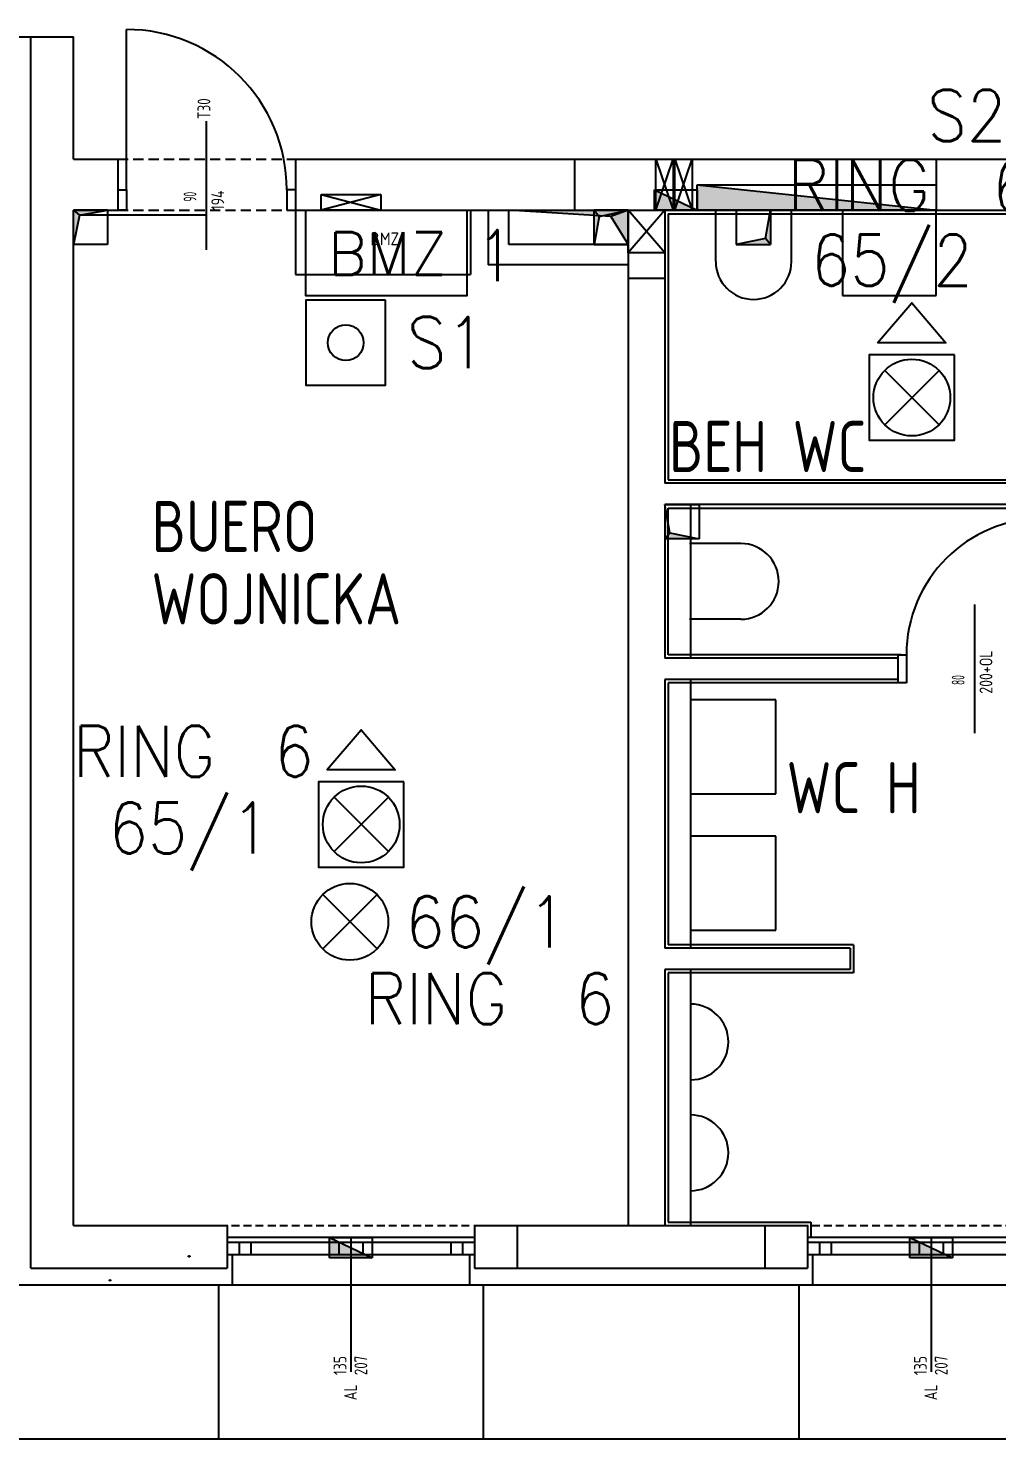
# Model space of a CAD drawing. Extents: x -1029 to 10077, y -1395 to 3524.
# Drawn here: x -1 to 566, y -100 to 727 of the extents above; entities that cross this region are included whole.
import ezdxf
from ezdxf.enums import TextEntityAlignment as Align

# ---------------------------------------------------------------- set-up
doc = ezdxf.new("R2010")
doc.units = 0
doc.header["$LTSCALE"] = 60
doc.header["$MEASUREMENT"] = 0
doc.linetypes.add('X$0$ACHSE', pattern=[0.115, 0, -0.04, 0.075, 0])
doc.linetypes.add('X$0$STRICH_2_1MM', pattern=[0.15, 0.1, -0.05])
doc.layers.get('0').update_dxf_attribs({"linetype": 'CONTINUOUS'})
for name, color, linetype in [('Grundriss', 2, 'CONTINUOUS'), ('SECO-BRAND', 240, 'CONTINUOUS'), ('SECO-BRAND_LOOP', 81, 'CONTINUOUS'), ('X$0$2A_AUSSP1', 7, 'CONTINUOUS'), ('X$0$PLK_9', 7, 'CONTINUOUS'), ('Y$0$PLK_9', 7, 'CONTINUOUS')]:
    doc.layers.add(name, color=color, linetype=linetype)
doc.styles.add('ROMANS', font='romans.shx', dxfattribs={"width": 0.9})
doc.styles.add('SMALL', font='ISO.SHX', dxfattribs={"height": 12.5})
picture_1 = doc.add_image_def('image1.tif', size_in_pixel=(218, 236))

# ---------------------------------------------------------------- blocks, each defined once
blk = doc.blocks.new('SecoS-hauptmelder')
blk.add_lwpolyline([(0.2336, 0.2495), (-0.2336, 0.2495), (-0.2336, -0.2495), (0.2336, -0.2495)], close=True)
at = {"color": 82}
blk.add_circle((0, 0), 0.1046, dxfattribs=at)
at = {"color": 81, "style": 'ROMANS', "width": 0.9}
for tag, p in [('MELDERNUMMER', (0.2781, -0.1231)), ('LINE_1', (0.2781, -0.5716)), ('LINE_2', (0.2781, -1.023)), ('ZUSATZTEXT', (0.2781, -1.4681))]:
    blk.add_attdef(tag, p, '', height=0.3, dxfattribs=at)
at = {"style": 'ROMANS', "width": 0.9, "flags": 1}
for tag, p in [('PRODUKT_1', (-0.3778, -0.1464)), ('PRODUKT_2', (-0.3778, -0.5964)), ('TECHNIK', (-0.3778, -1.0488)), ('SECOPOS', (-0.3778, -1.5104))]:
    blk.add_attdef(tag, text='', height=0.3, dxfattribs=at).set_placement(p, align=Align.RIGHT)
at = {"layer": 'SECO-BRAND_LOOP', "color": 7, "style": 'ROMANS', "width": 0.8}
for tag, p, flags in [('RING', (0.2781, 0.3253), 9), ('RINGNUMMER', (1.2423, 0.3253), 1)]:
    blk.add_attdef(tag, p, '', height=0.3, dxfattribs=dict(at, flags=flags))
blk = doc.blocks.new('SecoS-sirene')
blk.add_lwpolyline([(0.0438, 0.3066), (0.1438, 0.8066), (-0.2062, 1.0066), (-0.0562, 0.3066)])
blk.add_lwpolyline([(0.1504, 0), (-0.1504, 0), (-0.1504, 0.3057), (0.1504, 0.3057)], close=True)
at = {"color": 81, "style": 'ROMANS', "width": 0.9}
for tag, p in [('MELDERNUMMER', (0.33, 0.0384)), ('LINE_1', (0.33, -0.41)), ('LINE_2', (0.33, -0.8615)), ('ZUSATZTEXT', (0.33, -1.3066))]:
    blk.add_attdef(tag, p, '', height=0.3, dxfattribs=at)
at = {"style": 'ROMANS', "width": 0.9, "flags": 1}
for tag, p in [('PRODUKT_1', (-0.3444, 0.0224)), ('PRODUKT_2', (-0.3444, -0.4276)), ('TECHNIK', (-0.3444, -0.88)), ('SECOPOS', (-0.3444, -1.3417))]:
    blk.add_attdef(tag, text='', height=0.3, dxfattribs=at).set_placement(p, align=Align.RIGHT)
at = {"layer": 'SECO-BRAND_LOOP', "color": 7, "style": 'ROMANS', "width": 0.8}
for tag, p, flags in [('RING', (0.33, 0.4869), 9), ('RINGNUMMER', (1.2942, 0.4869), 1)]:
    blk.add_attdef(tag, p, '', height=0.3, dxfattribs=dict(at, flags=flags))
blk = doc.blocks.new('SecoS-bmz')
blk.add_lwpolyline([(0.4733, 0.2495), (-0.4733, 0.2495), (-0.4733, -0.2495), (0.4733, -0.2495)], close=True)
at = {"color": 82, "style": 'ROMANS'}
blk.add_text('BMZ', height=0.25, dxfattribs=at).set_placement((0.0078, -0.1273), align=Align.CENTER)
at = {"style": 'ROMANS', "width": 0.9, "flags": 1}
for tag, p in [('PRODUKT_1', (-0.5795, -0.1004)), ('PRODUKT_2', (-0.5795, -0.5504)), ('TECHNIK', (-0.5795, -1.0028)), ('SECOPOS', (-0.5795, -1.4644))]:
    blk.add_attdef(tag, text='', height=0.3, dxfattribs=at).set_placement(p, align=Align.RIGHT)
at = {"color": 81, "style": 'ROMANS', "width": 0.9}
for tag, p in [('MELDERNUMMER', (0.4957, -0.1116)), ('LINE_1', (0.4957, -0.56)), ('LINE_2', (0.4957, -1.0115)), ('ZUSATZTEXT', (0.4957, -1.4566))]:
    blk.add_attdef(tag, p, '', height=0.3, dxfattribs=at)
at = {"layer": 'SECO-BRAND_LOOP', "color": 7, "style": 'ROMANS', "width": 0.8}
for tag, p, flags in [('RING', (0.4957, 0.3369), 9), ('RINGNUMMER', (1.4599, 0.3369), 1)]:
    blk.add_attdef(tag, p, '', height=0.3, dxfattribs=dict(at, flags=flags))
blk = doc.blocks.new('SecoS-opt')
for p, q in [((0.1591, 0.1591), (-0.1591, -0.1591)), ((-0.1591, 0.1591), (0.1591, -0.1591))]:
    blk.add_line(p, q)
blk.add_circle((0, 0), 0.225)
at = {"color": 81, "style": 'ROMANS', "width": 0.9}
for tag, p in [('MELDERNUMMER', (0.33, -0.131)), ('LINE_1', (0.33, -0.9894)), ('LINE_2', (0.33, -1.4409)), ('ZUSATZTEXT', (0.33, -1.886))]:
    blk.add_attdef(tag, p, '', height=0.3, dxfattribs=at)
at = {"style": 'ROMANS', "width": 0.9, "flags": 1}
for tag, p in [('PRODUKT_1', (-0.3444, -0.147)), ('PRODUKT_2', (-0.3444, -0.597)), ('TECHNIK', (-0.3444, -1.0494)), ('SECOPOS', (-0.3444, -1.5111))]:
    blk.add_attdef(tag, text='', height=0.3, dxfattribs=at).set_placement(p, align=Align.RIGHT)
at = {"layer": 'SECO-BRAND_LOOP', "color": 7, "style": 'ROMANS', "width": 0.8, "flags": 8}
blk.add_attdef('RING', (0.33, -0.5794), '', height=0.3, dxfattribs=at)
at = {"layer": 'SECO-BRAND_LOOP', "color": 7, "style": 'ROMANS', "width": 0.8}
blk.add_attdef('RINGNUMMER', (1.2942, -0.5794), '', height=0.3, dxfattribs=at)
blk = doc.blocks.new('SecoS-opt zwdi')
for p, q in [((0.1591, 0.1591), (-0.1591, -0.1591)), ((-0.1591, 0.1591), (0.1591, -0.1591))]:
    blk.add_line(p, q)
for points in [[(-0.2007, 0.3203), (-0.001, 0.5547), (0.1987, 0.3203)], [(0.25, 0.25), (-0.25, 0.25), (-0.25, -0.25), (0.25, -0.25)]]:
    blk.add_lwpolyline(points, close=True)
blk.add_circle((0, 0), 0.225)
at = {"color": 81, "style": 'ROMANS', "width": 0.9}
for tag, p in [('MELDERNUMMER', (0.33, -0.131)), ('LINE_1', (0.33, -0.5794)), ('LINE_2', (0.33, -1.0309)), ('ZUSATZTEXT', (0.33, -1.476))]:
    blk.add_attdef(tag, p, '', height=0.3, dxfattribs=at)
at = {"style": 'ROMANS', "width": 0.9, "flags": 1}
for tag, p in [('PRODUKT_1', (-0.3444, -0.147)), ('PRODUKT_2', (-0.3444, -0.597)), ('TECHNIK', (-0.3444, -1.0494)), ('SECOPOS', (-0.3444, -1.5111))]:
    blk.add_attdef(tag, text='', height=0.3, dxfattribs=at).set_placement(p, align=Align.RIGHT)
at = {"layer": 'SECO-BRAND_LOOP', "color": 7, "style": 'ROMANS', "width": 0.8, "flags": 8}
blk.add_attdef('RING', (0.33, 0.3174), '', height=0.3, dxfattribs=at)
at = {"layer": 'SECO-BRAND_LOOP', "color": 7, "style": 'ROMANS', "width": 0.8}
blk.add_attdef('RINGNUMMER', (1.2942, 0.3174), '', height=0.3, dxfattribs=at)

msp = doc.modelspace()

# ---------------------------------------------------------------- hatches: boundary and pattern name
at = {"layer": 'X$0$2A_AUSSP1', "linetype": 'Continuous'}
for points in [[(390.5, 620), (365.5, 620), (365.5, 632)], [(530.5, 620), (390.5, 620), (390.5, 635)], [(25, 600), (25, 620), (28.57, 617.08)], [(25, 620), (28.57, 617.08), (45, 620)], [(280, 620), (350, 620), (339.77, 616.43)], [(330, 620), (332.92, 616.43), (330, 600)], [(350, 620), (330, 620), (332.92, 616.43)], [(350, 620), (339.77, 616.43), (350, 600)], [(433.31, 600), (430.39, 603.57), (433.31, 620)], [(413.31, 600), (433.31, 600), (430.39, 603.57)], [(371.5, 427.5), (374.42, 431.07), (371.5, 447.5)], [(391.5, 427.5), (371.5, 427.5), (374.42, 431.07)], [(200, 6), (175, 6), (175, 18)], [(540, 6), (515, 6), (515, 18)]]:
    msp.add_hatch(color=252, dxfattribs=at).paths.add_polyline_path(points, flags=0)

# ---------------------------------------------------------------- linework, layer by layer
at = {"color": 252, "linetype": 'Continuous'}
for p, q in [((0, 0), (0, 721.73)), ((25, 650), (25, 721.73)), ((56, 632), (56, 726)), ((102.97, 596.83), (102.97, 672.28)), ((25, 650), (51, 650)), ((51, 650), (51, 620)), ((155, 650), (318.5, 650)), ((155, 650), (155, 620)), ((318.5, 650), (530.5, 650)), ((318.5, 650), (318.5, 620)), ((366.29, 620), (366.29, 650)), ((366.29, 650), (376.29, 620)), ((366.29, 620), (376.29, 650)), ((366.29, 650), (376.29, 650)), ((376.29, 650), (376.29, 620)), ((377.42, 620), (377.42, 650)), ((377.42, 650), (387.42, 620)), ((377.42, 620), (387.42, 650)), ((377.42, 650), (387.42, 650)), ((387.42, 650), (387.42, 620)), ((530.5, 650), (615.5, 650)), ((530.5, 650), (530.5, 620)), ((51, 632), (56, 632)), ((56, 632), (56, 620)), ((155, 632), (150, 632)), ((150, 632), (150, 620)), ((170.05, 629.34), (205.05, 629.34)), ((205.05, 629.34), (170.05, 620)), ((170.05, 629.34), (205.05, 620)), ((170.05, 620), (170.05, 629.34)), ((205.05, 629.34), (205.05, 620)), ((365.5, 620), (365.5, 632)), ((365.5, 632), (390.5, 620)), ((365.5, 632), (390.5, 632)), ((365.5, 620), (365.5, 632)), ((390.5, 635), (530.5, 620)), ((390.5, 635), (530.5, 635)), ((390.5, 620), (390.5, 635)), ((390.5, 620), (390.5, 635)), ((390.5, 632), (390.5, 620)), ((530.5, 635), (530.5, 620)), ((25, 25), (25, 620)), ((25, 600), (25, 620)), ((25, 600), (25, 620)), ((25, 620), (51, 620)), ((25, 620), (28.57, 617.08)), ((25, 620), (28.57, 617.08)), ((45, 620), (25, 620)), ((28.57, 617.08), (25, 600)), ((28.57, 617.08), (45, 620)), ((102.23, 617.08), (28.57, 617.08)), ((45, 620), (45, 600)), ((56, 620), (51, 620)), ((150.07, 620.02), (155.07, 620.02)), ((155, 620), (318.5, 620)), ((155, 620), (155, 582.48)), ((205.05, 620), (170.05, 620)), ((257.63, 620), (257.63, 582.48)), ((268, 620), (268, 588)), ((280, 620), (350, 620)), ((280, 620), (350, 620)), ((339.77, 616.43), (280, 620)), ((280, 600), (280, 620)), ((318.5, 620), (530.5, 620)), ((330, 600), (330, 620)), ((350, 620), (330, 620)), ((350, 620), (330, 620)), ((330, 620), (332.92, 616.43)), ((330, 620), (332.92, 616.43)), ((332.92, 616.43), (330, 600)), ((332.92, 616.43), (350, 620)), ((350, 620), (339.77, 616.43)), ((350, 620), (339.77, 616.43)), ((339.77, 616.43), (350, 600)), ((350, 620), (350, 25)), ((350, 600), (350, 620)), ((350, 600), (350, 620)), ((350, 595), (350, 620)), ((371.5, 595), (350, 620)), ((371.5, 620), (350, 595)), ((350, 620), (371.5, 620)), ((390.5, 620), (365.5, 620)), ((390.5, 620), (365.5, 620)), ((366.29, 620), (376.29, 620)), ((371.5, 620), (371.5, 460)), ((371.5, 620), (371.5, 595)), ((373.5, 618), (598, 618)), ((373.5, 618), (373.5, 462)), ((377.42, 620), (387.42, 620)), ((530.5, 620), (390.5, 620)), ((530.5, 620), (390.5, 620)), ((401.26, 590), (401.26, 620)), ((413.31, 620), (413.31, 600)), ((433.31, 620), (413.31, 620)), ((430.39, 603.57), (433.31, 620)), ((433.31, 620), (433.31, 600)), ((445.65, 590), (445.65, 620)), ((475.5, 620), (475.5, 570)), ((530.5, 570), (530.5, 620)), ((530.5, 620), (615.5, 620)), ((430.39, 603.57), (413.31, 600)), ((433.31, 600), (430.39, 603.57)), ((433.31, 600), (430.39, 603.57)), ((45, 600), (25, 600)), ((350, 600), (280, 600)), ((330, 600), (350, 600)), ((413.31, 600), (433.31, 600)), ((413.31, 600), (433.31, 600)), ((350, 588), (268, 588)), ((371.5, 595), (350, 595)), ((155, 582.48), (257.63, 582.48)), ((350, 580.31), (371.5, 580.31)), ((475.5, 570), (530.5, 570)), ((612.5, 460), (371.5, 460)), ((373.5, 462), (612.5, 462)), ((600, 447.5), (371.5, 447.5)), ((371.5, 447.5), (371.5, 357.5)), ((374.42, 431.07), (371.5, 447.5)), ((371.5, 447.5), (371.5, 427.5)), ((371.5, 447.5), (391.5, 447.5)), ((386.5, 447.5), (386.5, 357.5)), ((391.5, 447.5), (391.5, 427.5)), ((373.5, 445.5), (598, 445.5)), ((373.5, 359.5), (373.5, 445.5)), ((371.5, 427.5), (374.42, 431.07)), ((371.5, 427.5), (374.42, 431.07)), ((374.42, 431.07), (391.5, 427.5)), ((391.5, 427.5), (371.5, 427.5)), ((391.5, 427.5), (371.5, 427.5)), ((416, 424.7), (386, 424.7)), ((553, 313.52), (553, 388.98)), ((416, 380.3), (386, 380.3)), ((508, 357.5), (371.5, 357.5)), ((510, 359.5), (373.5, 359.5)), ((508, 359.5), (508, 343)), ((508, 359.5), (513, 359.5)), ((513, 359.5), (513, 343)), ((508, 345), (371.5, 345)), ((371.5, 345), (371.5, 187.5)), ((510, 343), (373.5, 343)), ((373.5, 343), (373.5, 189.5)), ((386.5, 345), (386.5, 187.5)), ((513, 343), (508, 343)), ((436.5, 333.04), (386.5, 333.04)), ((436.5, 278.04), (436.5, 333.04)), ((386.5, 278.04), (436.5, 278.04)), ((436.5, 253.17), (386.5, 253.17)), ((436.5, 198.17), (436.5, 253.17)), ((386.5, 198.17), (436.5, 198.17)), ((480, 187.5), (371.5, 187.5)), ((482, 189.5), (373.5, 189.5)), ((480, 187.5), (480, 175)), ((482, 189.5), (482, 173)), ((480, 175), (371.5, 175)), ((371.5, 175), (371.5, 25)), ((386.5, 175), (386.5, 25)), ((482, 173), (373.5, 173)), ((373.5, 173), (373.5, 27)), ((25, 25), (115, 25)), ((115, 25), (115, 0)), ((260, 25), (260, 0)), ((260, 25), (285, 25)), ((285, 25), (285, 0)), ((285, 25), (430, 25)), ((373.5, 27), (457, 27)), ((430, 25), (430, 0)), ((430, 25), (455, 25)), ((455, 25), (455, 0)), ((457, 27), (457, 18)), ((260, 18), (115, 18)), ((175, 6), (175, 18)), ((175, 18), (200, 6)), ((175, 6), (175, 18)), ((175, 18), (200, 18)), ((187.5, 18), (187.5, -60.75)), ((200, 18), (200, 6)), ((600, 18), (455, 18)), ((515, 6), (515, 18)), ((515, 18), (540, 6)), ((515, 6), (515, 18)), ((515, 18), (540, 18)), ((527.5, 18), (527.5, -60.75)), ((540, 18), (540, 6)), ((260, 15), (115, 15)), ((122, 15), (122, 8)), ((129, 15), (129, 8)), ((180.5, 15), (180.5, 8)), ((187.5, 15), (187.5, 8)), ((194.5, 15), (194.5, 8)), ((246, 15), (246, 8)), ((253, 15), (253, 8)), ((600, 15), (455, 15)), ((462, 15), (462, 8)), ((469, 15), (469, 8)), ((520.5, 15), (520.5, 8)), ((527.5, 15), (527.5, 8)), ((534.5, 15), (534.5, 8)), ((0, 0), (115, 0)), ((115, 8), (260, 8)), ((118, 8), (118, -10)), ((200, 6), (175, 6)), ((200, 6), (175, 6)), ((257, 8), (257, -10)), ((260, 0), (285, 0)), ((285, 0), (430, 0)), ((430, 0), (455, 0)), ((455, 8), (600, 8)), ((458, 8), (458, -10)), ((540, 6), (515, 6)), ((540, 6), (515, 6)), ((1117.5, -10), (-10, -10)), ((110, -10), (110, -100)), ((265, -10), (265, -100)), ((450, -10), (450, -100)), ((-10, -100), (1087.5, -100))]:
    msp.add_line(p, q, dxfattribs=at)
at = {"color": 252, "linetype": 'X$0$STRICH_2_1MM'}
for p, q in [((51, 650), (155, 650)), ((318.5, 650), (530.5, 650)), ((51, 620), (155, 620)), ((318.5, 620), (530.5, 620))]:
    msp.add_line(p, q, dxfattribs=at)
at = {"color": 252, "linetype": 'X$0$ACHSE'}
for p, q in [((115, 25), (260, 25)), ((455, 25), (600, 25))]:
    msp.add_line(p, q, dxfattribs=at)
at = {"color": 252, "linetype": 'Continuous'}
for centre, radius, start, end in [((56, 632), 94, 0, 89.99605), ((423.46, 590), 22.2, 180, 0), ((593, 359.5), 80, 90, 180), ((416, 402.5), 22.2, 270, 90), ((386.5, 132.6), 22.2, 270, 90), ((386.5, 67.6), 22.2, 270, 90)]:
    msp.add_arc(centre, radius, start, end, dxfattribs=at)
at = {"layer": 'Grundriss'}
msp.add_line((-28, 721.73), (25, 721.73), dxfattribs=at)

# ---------------------------------------------------------------- block references
at = {"layer": 'SECO-BRAND'}
ref = msp.add_blockref('SecoS-sirene', (600.33, 650.12), dxfattribs=dict(at, xscale=100, yscale=100, zscale=100))
ref.add_attrib('MELDERNUMMER', 'S2', (525.23, 660.6), dxfattribs={"layer": '0', "color": 81, "height": 30, "style": 'ROMANS', "width": 0.9})
ref = msp.add_blockref('SecoS-opt zwdi', (516.19, 510.24, 280), dxfattribs=dict(at, xscale=100, yscale=100, zscale=100))
ref.add_attrib('MELDERNUMMER', '65/2', (456.97, 575.81, -27720), dxfattribs={"layer": '0', "color": 81, "height": 30, "style": 'ROMANS', "width": 0.9})
ref.add_attrib('RINGNUMMER', '6', (563.26, 618.7, -27720), dxfattribs={"layer": 'SECO-BRAND_LOOP', "color": 7, "height": 30, "style": 'ROMANS', "width": 0.9})
ref.add_attrib('RING', 'RING', (443.32, 619.68, -27720), dxfattribs={"layer": 'SECO-BRAND_LOOP', "color": 7, "height": 30, "style": 'ROMANS', "width": 0.9, "flags": 8})
ref = msp.add_blockref('SecoS-bmz', (208.34, 595.01), dxfattribs=dict(at, xscale=100, yscale=100, zscale=100))
ref.add_attrib('MELDERNUMMER', '1', (260.62, 578.42), dxfattribs={"layer": '0', "color": 81, "height": 30, "style": 'ROMANS', "width": 0.9})
ref = msp.add_blockref('SecoS-hauptmelder', (184.51, 542.4), dxfattribs=dict(at, xscale=100, yscale=100, zscale=100))
ref.add_attrib('MELDERNUMMER', 'S1', (220.34, 527.55), dxfattribs={"layer": '0', "color": 81, "height": 30, "style": 'ROMANS', "width": 0.9})
ref = msp.add_blockref('SecoS-opt zwdi', (193.61, 260.08, 280), dxfattribs=dict(at, xscale=100, yscale=100, zscale=100))
ref.add_attrib('MELDERNUMMER', '65/1', (45.56, 243.02, -27720), dxfattribs={"layer": '0', "color": 81, "height": 30, "style": 'ROMANS', "width": 0.9})
ref.add_attrib('RINGNUMMER', '6', (142.64, 287.92, -27720), dxfattribs={"layer": 'SECO-BRAND_LOOP', "color": 7, "height": 30, "style": 'ROMANS', "width": 0.9})
ref.add_attrib('RING', 'RING', (24.66, 287.92, -27720), dxfattribs={"layer": 'SECO-BRAND_LOOP', "color": 7, "height": 30, "style": 'ROMANS', "width": 0.9, "flags": 8})
ref = msp.add_blockref('SecoS-opt', (186.93, 203.03, 280), dxfattribs=dict(at, xscale=100, yscale=100, zscale=100))
ref.add_attrib('MELDERNUMMER', '66/1', (219.4, 187.95, -27720), dxfattribs={"layer": '0', "color": 81, "height": 30, "style": 'ROMANS', "width": 0.9})
ref.add_attrib('RINGNUMMER', '6', (318.86, 142.99, -27720), dxfattribs={"layer": 'SECO-BRAND_LOOP', "color": 7, "height": 30, "style": 'ROMANS', "width": 0.9})
ref.add_attrib('RING', 'RING', (195.65, 142.99, -27720), dxfattribs={"layer": 'SECO-BRAND_LOOP', "color": 7, "height": 30, "style": 'ROMANS', "width": 0.9, "flags": 8})

# ---------------------------------------------------------------- texts
at = {"color": 252, "style": 'SMALL'}
for s, width, p in [('T30', 0.826891, (97.69, 673.52)), ('  90', 0.596273, (89.54, 620)), ('194', 0.867857, (105.83, 620)), ('200+OL', 0.872269, (555.86, 336.69)), ('  80', 0.596273, (539.57, 336.69)), ('135', 0.867857, (177.43, -62.73)), ('207', 0.816807, (189.64, -62.73)), ('135', 0.867857, (517.43, -62.73)), ('207', 0.816807, (529.64, -62.73)), ('AL', 0.842857, (183.54, -77.41)), ('AL', 0.842857, (523.54, -77.41))]:
    msp.add_text(s, height=7.5, rotation=90, dxfattribs=dict(at, width=width)).set_placement(p, align=Align.TOP_LEFT)
for s, height, width, p in [('BMZ', 7.5, 0.952381, (199.04, 607.02)), ('BEH WC', 30, 0.874286, (373.97, 496.59)), ('BUERO', 30, 0.874286, (70.88, 449.73)), ('WOJNICKA', 30, 0.874286, (70.74, 407.29)), ('WC H', 30, 0.874286, (442.79, 296.62))]:
    msp.add_text(s, height=height, dxfattribs=dict(at, width=width)).set_placement(p, align=Align.TOP_LEFT)

# ---------------------------------------------------------------- pictures from other files: only their frames are drawn
at = {"layer": 'X$0$PLK_9'}
image = msp.add_image(picture_1, insert=(46.05, -7.47), size_in_units=(0.665, 0.673), dxfattribs=at)
image.dxf.flags = 7
at = {"layer": 'Y$0$PLK_9'}
image = msp.add_image(picture_1, insert=(92.42, 6.61), size_in_units=(0.665, 0.673), dxfattribs=at)
image.dxf.flags = 7

doc.saveas('drawing.dxf')
